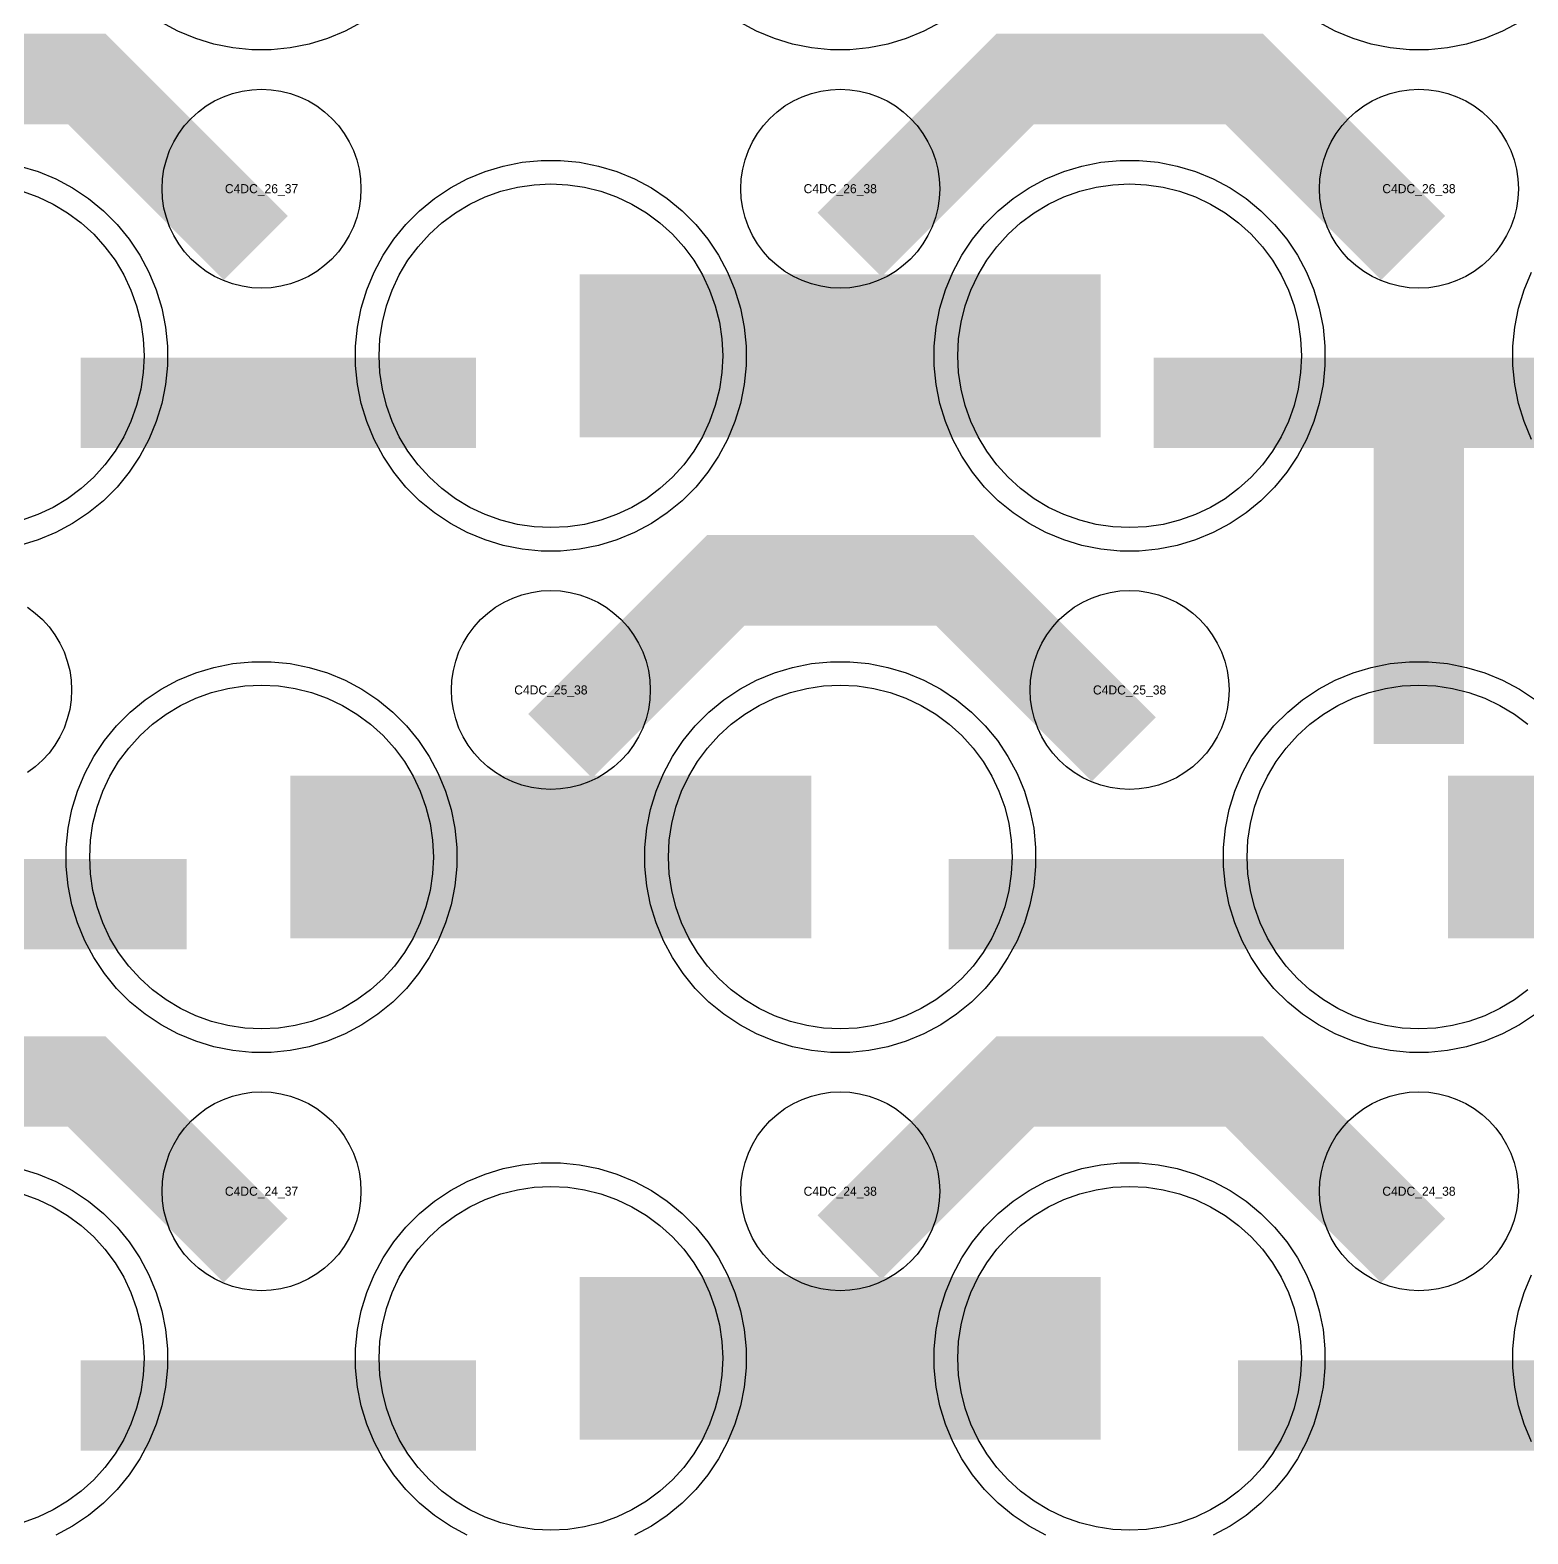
# Model space of a CAD drawing. Extents: x -11880 to 11880, y -14992 to 14992.
# Drawn here: x 16 to 430.1, y -11562.6 to -11146.9 of the extents above; entities that cross this region are included whole.
import ezdxf
from ezdxf.enums import TextEntityAlignment as Align

# ---------------------------------------------------------------- set-up
doc = ezdxf.new("R2010")
doc.units = 0
doc.header["$MEASUREMENT"] = 0
for name, color, linetype in [('GDS_775_DT_237', 138, 'CONTINUOUS'), ('RDL1_FS', 34, 'CONTINUOUS'), ('RDL_BS', 160, 'CONTINUOUS')]:
    doc.layers.add(name, color=color, linetype=linetype)

msp = doc.modelspace()

# ---------------------------------------------------------------- linework, layer by layer
at = {"layer": 'RDL1_FS', "color": 241, "true_color": 0xf7abae}
for points in [[(160, -11284.409), (155.343, -11284.18), (150.732, -11283.496), (146.209, -11282.364), (141.819, -11280.792), (137.605, -11278.8), (133.605, -11276.402), (129.86, -11273.624), (126.406, -11270.494), (123.276, -11267.04), (120.498, -11263.295), (118.1, -11259.295), (116.108, -11255.081), (114.536, -11250.691), (113.404, -11246.168), (112.72, -11241.557), (112.491, -11236.9), (112.72, -11232.243), (113.404, -11227.632), (114.536, -11223.109), (116.108, -11218.719), (118.1, -11214.505), (120.498, -11210.505), (123.276, -11206.76), (126.406, -11203.306), (129.86, -11200.176), (133.605, -11197.398), (137.605, -11195), (141.819, -11193.008), (146.209, -11191.436), (150.732, -11190.304), (155.343, -11189.62), (160, -11189.391), (164.657, -11189.62), (169.268, -11190.304), (173.791, -11191.436), (178.181, -11193.008), (182.395, -11195), (186.395, -11197.398), (190.14, -11200.176), (193.594, -11203.306), (196.724, -11206.76), (199.502, -11210.505), (201.9, -11214.505), (203.892, -11218.719), (205.464, -11223.109), (206.596, -11227.632), (207.28, -11232.243), (207.509, -11236.9), (207.28, -11241.557), (206.596, -11246.168), (205.464, -11250.691), (203.892, -11255.081), (201.9, -11259.295), (199.502, -11263.295), (196.724, -11267.04), (193.594, -11270.494), (190.14, -11273.624), (186.395, -11276.402), (182.395, -11278.8), (178.181, -11280.792), (173.791, -11282.364), (169.268, -11283.496), (164.657, -11284.18)], [(320, -11284.409), (315.343, -11284.18), (310.732, -11283.496), (306.209, -11282.364), (301.819, -11280.792), (297.605, -11278.8), (293.605, -11276.402), (289.86, -11273.624), (286.406, -11270.494), (283.276, -11267.04), (280.498, -11263.295), (278.1, -11259.295), (276.108, -11255.081), (274.536, -11250.691), (273.404, -11246.168), (272.72, -11241.557), (272.491, -11236.9), (272.72, -11232.243), (273.404, -11227.632), (274.536, -11223.109), (276.108, -11218.719), (278.1, -11214.505), (280.498, -11210.505), (283.276, -11206.76), (286.406, -11203.306), (289.86, -11200.176), (293.605, -11197.398), (297.605, -11195), (301.819, -11193.008), (306.209, -11191.436), (310.732, -11190.304), (315.343, -11189.62), (320, -11189.391), (324.657, -11189.62), (329.268, -11190.304), (333.791, -11191.436), (338.181, -11193.008), (342.395, -11195), (346.395, -11197.398), (350.14, -11200.176), (353.594, -11203.306), (356.724, -11206.76), (359.502, -11210.505), (361.9, -11214.505), (363.892, -11218.719), (365.464, -11223.109), (366.596, -11227.632), (367.28, -11232.243), (367.509, -11236.9), (367.28, -11241.557), (366.596, -11246.168), (365.464, -11250.691), (363.892, -11255.081), (361.9, -11259.295), (359.502, -11263.295), (356.724, -11267.04), (353.594, -11270.494), (350.14, -11273.624), (346.395, -11276.402), (342.395, -11278.8), (338.181, -11280.792), (333.791, -11282.364), (329.268, -11283.496), (324.657, -11284.18)], [(80, -11422.969), (75.343, -11422.74), (70.732, -11422.056), (66.209, -11420.924), (61.819, -11419.352), (57.605, -11417.36), (53.605, -11414.962), (49.86, -11412.184), (46.406, -11409.054), (43.276, -11405.6), (40.498, -11401.855), (38.1, -11397.855), (36.108, -11393.641), (34.536, -11389.251), (33.404, -11384.728), (32.72, -11380.117), (32.491, -11375.46), (32.72, -11370.803), (33.404, -11366.192), (34.536, -11361.669), (36.108, -11357.279), (38.1, -11353.065), (40.498, -11349.065), (43.276, -11345.32), (46.406, -11341.866), (49.86, -11338.736), (53.605, -11335.958), (57.605, -11333.56), (61.819, -11331.568), (66.209, -11329.996), (70.732, -11328.864), (75.343, -11328.18), (80, -11327.951), (84.657, -11328.18), (89.268, -11328.864), (93.791, -11329.996), (98.181, -11331.568), (102.395, -11333.56), (106.395, -11335.958), (110.14, -11338.736), (113.594, -11341.866), (116.724, -11345.32), (119.502, -11349.065), (121.9, -11353.065), (123.892, -11357.279), (125.464, -11361.669), (126.596, -11366.192), (127.28, -11370.803), (127.509, -11375.46), (127.28, -11380.117), (126.596, -11384.728), (125.464, -11389.251), (123.892, -11393.641), (121.9, -11397.855), (119.502, -11401.855), (116.724, -11405.6), (113.594, -11409.054), (110.14, -11412.184), (106.395, -11414.962), (102.395, -11417.36), (98.181, -11419.352), (93.791, -11420.924), (89.268, -11422.056), (84.657, -11422.74)], [(240, -11422.969), (235.343, -11422.74), (230.732, -11422.056), (226.209, -11420.924), (221.819, -11419.352), (217.605, -11417.36), (213.605, -11414.962), (209.86, -11412.184), (206.406, -11409.054), (203.276, -11405.6), (200.498, -11401.855), (198.1, -11397.855), (196.108, -11393.641), (194.536, -11389.251), (193.404, -11384.728), (192.72, -11380.117), (192.491, -11375.46), (192.72, -11370.803), (193.404, -11366.192), (194.536, -11361.669), (196.108, -11357.279), (198.1, -11353.065), (200.498, -11349.065), (203.276, -11345.32), (206.406, -11341.866), (209.86, -11338.736), (213.605, -11335.958), (217.605, -11333.56), (221.819, -11331.568), (226.209, -11329.996), (230.732, -11328.864), (235.343, -11328.18), (240, -11327.951), (244.657, -11328.18), (249.268, -11328.864), (253.791, -11329.996), (258.181, -11331.568), (262.395, -11333.56), (266.395, -11335.958), (270.14, -11338.736), (273.594, -11341.866), (276.724, -11345.32), (279.502, -11349.065), (281.9, -11353.065), (283.892, -11357.279), (285.464, -11361.669), (286.596, -11366.192), (287.28, -11370.803), (287.509, -11375.46), (287.28, -11380.117), (286.596, -11384.728), (285.464, -11389.251), (283.892, -11393.641), (281.9, -11397.855), (279.502, -11401.855), (276.724, -11405.6), (273.594, -11409.054), (270.14, -11412.184), (266.395, -11414.962), (262.395, -11417.36), (258.181, -11419.352), (253.791, -11420.924), (249.268, -11422.056), (244.657, -11422.74)]]:
    msp.add_lwpolyline(points, close=True, dxfattribs=at)
for points in [[(13.791, -11191.436), (18.181, -11193.008), (22.395, -11195), (26.395, -11197.398), (30.14, -11200.176), (33.594, -11203.306), (36.724, -11206.76), (39.502, -11210.505), (41.9, -11214.505), (43.892, -11218.719), (45.464, -11223.109), (46.596, -11227.632), (47.28, -11232.243), (47.509, -11236.9), (47.28, -11241.557), (46.596, -11246.168), (45.464, -11250.691), (43.892, -11255.081), (41.9, -11259.295), (39.502, -11263.295), (36.724, -11267.04), (33.594, -11270.494), (30.14, -11273.624), (26.395, -11276.402), (22.395, -11278.8), (18.181, -11280.792), (13.791, -11282.364)], [(430.14, -11412.184), (426.395, -11414.962), (422.395, -11417.36), (418.181, -11419.352), (413.791, -11420.924), (409.268, -11422.056), (404.657, -11422.74), (400, -11422.969), (395.343, -11422.74), (390.732, -11422.056), (386.209, -11420.924), (381.819, -11419.352), (377.605, -11417.36), (373.605, -11414.962), (369.86, -11412.184), (366.406, -11409.054), (363.276, -11405.6), (360.498, -11401.855), (358.1, -11397.855), (356.108, -11393.641), (354.536, -11389.251), (353.404, -11384.728), (352.72, -11380.117), (352.491, -11375.46), (352.72, -11370.803), (353.404, -11366.192), (354.536, -11361.669), (356.108, -11357.279), (358.1, -11353.065), (360.498, -11349.065), (363.276, -11345.32), (366.406, -11341.866), (369.86, -11338.736), (373.605, -11335.958), (377.605, -11333.56), (381.819, -11331.568), (386.209, -11329.996), (390.732, -11328.864), (395.343, -11328.18), (400, -11327.951), (404.657, -11328.18), (409.268, -11328.864), (413.791, -11329.996), (418.181, -11331.568), (422.395, -11333.56), (426.395, -11335.958), (430.14, -11338.736)]]:
    msp.add_lwpolyline(points, dxfattribs=at)
for points in [[(168.002, -11236.9, 45, 45, 0), (240.002, -11236.9, 45, 45, 0)], [(240.002, -11236.9, 45, 45, 0), (312.002, -11236.9, 45, 45, 0)], [(88.002, -11375.46, 45, 45, 0), (160.002, -11375.46, 45, 45, 0)], [(160.002, -11375.46, 45, 45, 0), (232.002, -11375.46, 45, 45, 0)], [(408.002, -11375.46, 45, 45, 0), (480.002, -11375.46, 45, 45, 0)]]:
    msp.add_lwpolyline(points, format="xyseb", dxfattribs=at)
at = {"layer": 'RDL1_FS'}
msp.add_lwpolyline([(13.791, -11468.561), (18.181, -11470.133), (22.395, -11472.125), (26.395, -11474.523), (30.14, -11477.301), (33.594, -11480.431), (36.724, -11483.885), (39.502, -11487.63), (41.9, -11491.63), (43.892, -11495.844), (45.464, -11500.234), (46.596, -11504.757), (47.28, -11509.368), (47.509, -11514.025), (47.28, -11518.682), (46.596, -11523.293), (45.464, -11527.816), (43.892, -11532.206), (41.9, -11536.42), (39.502, -11540.42), (36.724, -11544.165), (33.594, -11547.619), (30.14, -11550.749), (26.395, -11553.527), (22.395, -11555.925), (18.181, -11557.917), (13.791, -11559.489)], dxfattribs=at)
for points in [[(160, -11561.534), (155.343, -11561.305), (150.732, -11560.621), (146.209, -11559.489), (141.819, -11557.917), (137.605, -11555.925), (133.605, -11553.527), (129.86, -11550.749), (126.406, -11547.619), (123.276, -11544.165), (120.498, -11540.42), (118.1, -11536.42), (116.108, -11532.206), (114.536, -11527.816), (113.404, -11523.293), (112.72, -11518.682), (112.491, -11514.025), (112.72, -11509.368), (113.404, -11504.757), (114.536, -11500.234), (116.108, -11495.844), (118.1, -11491.63), (120.498, -11487.63), (123.276, -11483.885), (126.406, -11480.431), (129.86, -11477.301), (133.605, -11474.523), (137.605, -11472.125), (141.819, -11470.133), (146.209, -11468.561), (150.732, -11467.429), (155.343, -11466.745), (160, -11466.516), (164.657, -11466.745), (169.268, -11467.429), (173.791, -11468.561), (178.181, -11470.133), (182.395, -11472.125), (186.395, -11474.523), (190.14, -11477.301), (193.594, -11480.431), (196.724, -11483.885), (199.502, -11487.63), (201.9, -11491.63), (203.892, -11495.844), (205.464, -11500.234), (206.596, -11504.757), (207.28, -11509.368), (207.509, -11514.025), (207.28, -11518.682), (206.596, -11523.293), (205.464, -11527.816), (203.892, -11532.206), (201.9, -11536.42), (199.502, -11540.42), (196.724, -11544.165), (193.594, -11547.619), (190.14, -11550.749), (186.395, -11553.527), (182.395, -11555.925), (178.181, -11557.917), (173.791, -11559.489), (169.268, -11560.621), (164.657, -11561.305)], [(320, -11561.534), (315.343, -11561.305), (310.732, -11560.621), (306.209, -11559.489), (301.819, -11557.917), (297.605, -11555.925), (293.605, -11553.527), (289.86, -11550.749), (286.406, -11547.619), (283.276, -11544.165), (280.498, -11540.42), (278.1, -11536.42), (276.108, -11532.206), (274.536, -11527.816), (273.404, -11523.293), (272.72, -11518.682), (272.491, -11514.025), (272.72, -11509.368), (273.404, -11504.757), (274.536, -11500.234), (276.108, -11495.844), (278.1, -11491.63), (280.498, -11487.63), (283.276, -11483.885), (286.406, -11480.431), (289.86, -11477.301), (293.605, -11474.523), (297.605, -11472.125), (301.819, -11470.133), (306.209, -11468.561), (310.732, -11467.429), (315.343, -11466.745), (320, -11466.516), (324.657, -11466.745), (329.268, -11467.429), (333.791, -11468.561), (338.181, -11470.133), (342.395, -11472.125), (346.395, -11474.523), (350.14, -11477.301), (353.594, -11480.431), (356.724, -11483.885), (359.502, -11487.63), (361.9, -11491.63), (363.892, -11495.844), (365.464, -11500.234), (366.596, -11504.757), (367.28, -11509.368), (367.509, -11514.025), (367.28, -11518.682), (366.596, -11523.293), (365.464, -11527.816), (363.892, -11532.206), (361.9, -11536.42), (359.502, -11540.42), (356.724, -11544.165), (353.594, -11547.619), (350.14, -11550.749), (346.395, -11553.527), (342.395, -11555.925), (338.181, -11557.917), (333.791, -11559.489), (329.268, -11560.621), (324.657, -11561.305)]]:
    msp.add_lwpolyline(points, close=True, dxfattribs=at)
for points in [[(168.002, -11514.025, 45, 45, 0), (240.002, -11514.025, 45, 45, 0)], [(240.002, -11514.025, 45, 45, 0), (312.002, -11514.025, 45, 45, 0)]]:
    msp.add_lwpolyline(points, format="xyseb", dxfattribs=at)
at = {"layer": 'RDL_BS'}
for points in [[(78.401, -11207.113, 25, 25, 0), (31.687, -11160.399, 25, 25, 0), (1.929, -11160.399, 25, 25, 0)], [(242.562, -11206.214, 25, 25, 0), (288.377, -11160.399, 25, 25, 0), (321.93, -11160.399, 25, 25, 0)], [(398.401, -11207.113, 25, 25, 0), (351.687, -11160.399, 25, 25, 0), (321.929, -11160.399, 25, 25, 0)], [(400, -11267.862, 25, 25, 0), (400, -11313.482, 25, 25, 0)], [(162.562, -11344.774, 25, 25, 0), (208.377, -11298.959, 25, 25, 0), (241.93, -11298.959, 25, 25, 0)], [(318.401, -11345.673, 25, 25, 0), (271.687, -11298.959, 25, 25, 0), (241.929, -11298.959, 25, 25, 0)], [(78.401, -11484.238, 25, 25, 0), (31.687, -11437.524, 25, 25, 0), (1.929, -11437.524, 25, 25, 0)], [(242.562, -11483.339, 25, 25, 0), (288.377, -11437.524, 25, 25, 0), (321.93, -11437.524, 25, 25, 0)], [(398.401, -11484.238, 25, 25, 0), (351.687, -11437.524, 25, 25, 0), (321.929, -11437.524, 25, 25, 0)], [(30.016, -11527.038, 25, 25, 0), (139.281, -11527.038, 25, 25, 0)], [(350.016, -11527.038, 25, 25, 0), (459.281, -11527.038, 25, 25, 0)]]:
    msp.add_lwpolyline(points, format="xyseb", dxfattribs=at)
for points in [[(107.777, -11144.718), (103.115, -11147.21), (98.205, -11149.241), (93.165, -11150.772), (87.938, -11151.818), (82.644, -11152.335), (77.356, -11152.335), (72.062, -11151.818), (66.835, -11150.772), (61.795, -11149.241), (56.885, -11147.21), (52.223, -11144.718)], [(267.777, -11144.718), (263.115, -11147.21), (258.205, -11149.241), (253.165, -11150.772), (247.938, -11151.818), (242.644, -11152.335), (237.356, -11152.335), (232.062, -11151.818), (226.835, -11150.772), (221.795, -11149.241), (216.885, -11147.21), (212.223, -11144.718)], [(427.777, -11144.718), (423.115, -11147.21), (418.205, -11149.241), (413.165, -11150.772), (407.938, -11151.818), (402.644, -11152.335), (397.356, -11152.335), (392.062, -11151.818), (386.835, -11150.772), (381.795, -11149.241), (376.885, -11147.21), (372.223, -11144.718)], [(15.28, -11306.415), (17.443, -11308.018), (19.442, -11309.83), (21.254, -11311.829), (22.857, -11313.992), (24.25, -11316.316), (25.402, -11318.753), (26.309, -11321.288), (26.966, -11323.907), (27.362, -11326.579), (27.494, -11329.272), (27.362, -11331.965), (26.966, -11334.637), (26.309, -11337.256), (25.402, -11339.791), (24.25, -11342.228), (22.857, -11344.552), (21.254, -11346.715), (19.442, -11348.714), (17.443, -11350.526), (15.28, -11352.129)], [(136.885, -11562.9), (132.223, -11560.408), (127.809, -11557.461), (123.708, -11554.099), (119.926, -11550.317), (116.564, -11546.216), (113.617, -11541.802), (111.125, -11537.14), (109.094, -11532.23), (107.563, -11527.19), (106.517, -11521.963), (106, -11516.669), (106, -11511.381), (106.517, -11506.087), (107.563, -11500.86), (109.094, -11495.82), (111.125, -11490.91), (113.617, -11486.248), (116.564, -11481.834), (119.926, -11477.733), (123.708, -11473.951), (127.809, -11470.589), (132.223, -11467.642), (136.885, -11465.15), (141.795, -11463.119), (146.835, -11461.588), (152.062, -11460.542), (157.356, -11460.025), (162.644, -11460.025), (167.938, -11460.542), (173.165, -11461.588), (178.205, -11463.119), (183.115, -11465.15), (187.777, -11467.642), (192.191, -11470.589), (196.292, -11473.951), (200.074, -11477.733), (203.436, -11481.834), (206.383, -11486.248), (208.875, -11490.91), (210.906, -11495.82), (212.437, -11500.86), (213.483, -11506.087), (214, -11511.381), (214, -11516.669), (213.483, -11521.963), (212.437, -11527.19), (210.906, -11532.23), (208.875, -11537.14), (206.383, -11541.802), (203.436, -11546.216), (200.074, -11550.317), (196.292, -11554.099), (192.191, -11557.461), (187.777, -11560.408), (183.115, -11562.9)], [(296.885, -11562.9), (292.223, -11560.408), (287.809, -11557.461), (283.708, -11554.099), (279.926, -11550.317), (276.564, -11546.216), (273.617, -11541.802), (271.125, -11537.14), (269.094, -11532.23), (267.563, -11527.19), (266.517, -11521.963), (266, -11516.669), (266, -11511.381), (266.517, -11506.087), (267.563, -11500.86), (269.094, -11495.82), (271.125, -11490.91), (273.617, -11486.248), (276.564, -11481.834), (279.926, -11477.733), (283.708, -11473.951), (287.809, -11470.589), (292.223, -11467.642), (296.885, -11465.15), (301.795, -11463.119), (306.835, -11461.588), (312.062, -11460.542), (317.356, -11460.025), (322.644, -11460.025), (327.938, -11460.542), (333.165, -11461.588), (338.205, -11463.119), (343.115, -11465.15), (347.777, -11467.642), (352.191, -11470.589), (356.292, -11473.951), (360.074, -11477.733), (363.436, -11481.834), (366.383, -11486.248), (368.875, -11490.91), (370.906, -11495.82), (372.437, -11500.86), (373.483, -11506.087), (374, -11511.381), (374, -11516.669), (373.483, -11521.963), (372.437, -11527.19), (370.906, -11532.23), (368.875, -11537.14), (366.383, -11541.802), (363.436, -11546.216), (360.074, -11550.317), (356.292, -11554.099), (352.191, -11557.461), (347.777, -11560.408), (343.115, -11562.9)], [(13.165, -11461.588), (18.205, -11463.119), (23.115, -11465.15), (27.777, -11467.642), (32.191, -11470.589), (36.292, -11473.951), (40.074, -11477.733), (43.436, -11481.834), (46.383, -11486.248), (48.875, -11490.91), (50.906, -11495.82), (52.437, -11500.86), (53.483, -11506.087), (54, -11511.381), (54, -11516.669), (53.483, -11521.963), (52.437, -11527.19), (50.906, -11532.23), (48.875, -11537.14), (46.383, -11541.802), (43.436, -11546.216), (40.074, -11550.317), (36.292, -11554.099), (32.191, -11557.461), (27.777, -11560.408), (23.115, -11562.9)], [(431.125, -11537.14), (429.094, -11532.23), (427.563, -11527.19), (426.517, -11521.963), (426, -11516.669), (426, -11511.381), (426.517, -11506.087), (427.563, -11500.86), (429.094, -11495.82), (431.125, -11490.91)]]:
    msp.add_lwpolyline(points, dxfattribs=at)
for points in [[(80, -11218.206), (77.307, -11218.074), (74.635, -11217.678), (72.016, -11217.021), (69.481, -11216.114), (67.044, -11214.962), (64.72, -11213.569), (62.557, -11211.966), (60.558, -11210.154), (58.746, -11208.155), (57.143, -11205.992), (55.75, -11203.668), (54.598, -11201.231), (53.691, -11198.696), (53.034, -11196.077), (52.638, -11193.405), (52.506, -11190.712), (52.638, -11188.019), (53.034, -11185.347), (53.691, -11182.728), (54.598, -11180.193), (55.75, -11177.756), (57.143, -11175.432), (58.746, -11173.269), (60.558, -11171.27), (62.557, -11169.458), (64.72, -11167.855), (67.044, -11166.462), (69.481, -11165.31), (72.016, -11164.403), (74.635, -11163.746), (77.307, -11163.35), (80, -11163.218), (82.693, -11163.35), (85.365, -11163.746), (87.984, -11164.403), (90.519, -11165.31), (92.956, -11166.462), (95.28, -11167.855), (97.443, -11169.458), (99.442, -11171.27), (101.254, -11173.269), (102.857, -11175.432), (104.25, -11177.756), (105.402, -11180.193), (106.309, -11182.728), (106.966, -11185.347), (107.362, -11188.019), (107.494, -11190.712), (107.362, -11193.405), (106.966, -11196.077), (106.309, -11198.696), (105.402, -11201.231), (104.25, -11203.668), (102.857, -11205.992), (101.254, -11208.155), (99.442, -11210.154), (97.443, -11211.966), (95.28, -11213.569), (92.956, -11214.962), (90.519, -11216.114), (87.984, -11217.021), (85.365, -11217.678), (82.693, -11218.074)], [(240, -11218.206), (237.307, -11218.074), (234.635, -11217.678), (232.016, -11217.021), (229.481, -11216.114), (227.044, -11214.962), (224.72, -11213.569), (222.557, -11211.966), (220.558, -11210.154), (218.746, -11208.155), (217.143, -11205.992), (215.75, -11203.668), (214.598, -11201.231), (213.691, -11198.696), (213.034, -11196.077), (212.638, -11193.405), (212.506, -11190.712), (212.638, -11188.019), (213.034, -11185.347), (213.691, -11182.728), (214.598, -11180.193), (215.75, -11177.756), (217.143, -11175.432), (218.746, -11173.269), (220.558, -11171.27), (222.557, -11169.458), (224.72, -11167.855), (227.044, -11166.462), (229.481, -11165.31), (232.016, -11164.403), (234.635, -11163.746), (237.307, -11163.35), (240, -11163.218), (242.693, -11163.35), (245.365, -11163.746), (247.984, -11164.403), (250.519, -11165.31), (252.956, -11166.462), (255.28, -11167.855), (257.443, -11169.458), (259.442, -11171.27), (261.254, -11173.269), (262.857, -11175.432), (264.25, -11177.756), (265.402, -11180.193), (266.309, -11182.728), (266.966, -11185.347), (267.362, -11188.019), (267.494, -11190.712), (267.362, -11193.405), (266.966, -11196.077), (266.309, -11198.696), (265.402, -11201.231), (264.25, -11203.668), (262.857, -11205.992), (261.254, -11208.155), (259.442, -11210.154), (257.443, -11211.966), (255.28, -11213.569), (252.956, -11214.962), (250.519, -11216.114), (247.984, -11217.021), (245.365, -11217.678), (242.693, -11218.074)], [(400, -11218.206), (397.307, -11218.074), (394.635, -11217.678), (392.016, -11217.021), (389.481, -11216.114), (387.044, -11214.962), (384.72, -11213.569), (382.557, -11211.966), (380.558, -11210.154), (378.746, -11208.155), (377.143, -11205.992), (375.75, -11203.668), (374.598, -11201.231), (373.691, -11198.696), (373.034, -11196.077), (372.638, -11193.405), (372.506, -11190.712), (372.638, -11188.019), (373.034, -11185.347), (373.691, -11182.728), (374.598, -11180.193), (375.75, -11177.756), (377.143, -11175.432), (378.746, -11173.269), (380.558, -11171.27), (382.557, -11169.458), (384.72, -11167.855), (387.044, -11166.462), (389.481, -11165.31), (392.016, -11164.403), (394.635, -11163.746), (397.307, -11163.35), (400, -11163.218), (402.693, -11163.35), (405.365, -11163.746), (407.984, -11164.403), (410.519, -11165.31), (412.956, -11166.462), (415.28, -11167.855), (417.443, -11169.458), (419.442, -11171.27), (421.254, -11173.269), (422.857, -11175.432), (424.25, -11177.756), (425.402, -11180.193), (426.309, -11182.728), (426.966, -11185.347), (427.362, -11188.019), (427.494, -11190.712), (427.362, -11193.405), (426.966, -11196.077), (426.309, -11198.696), (425.402, -11201.231), (424.25, -11203.668), (422.857, -11205.992), (421.254, -11208.155), (419.442, -11210.154), (417.443, -11211.966), (415.28, -11213.569), (412.956, -11214.962), (410.519, -11216.114), (407.984, -11217.021), (405.365, -11217.678), (402.693, -11218.074)], [(160, -11356.766), (157.307, -11356.634), (154.635, -11356.238), (152.016, -11355.581), (149.481, -11354.674), (147.044, -11353.522), (144.72, -11352.129), (142.557, -11350.526), (140.558, -11348.714), (138.746, -11346.715), (137.143, -11344.552), (135.75, -11342.228), (134.598, -11339.791), (133.691, -11337.256), (133.034, -11334.637), (132.638, -11331.965), (132.506, -11329.272), (132.638, -11326.579), (133.034, -11323.907), (133.691, -11321.288), (134.598, -11318.753), (135.75, -11316.316), (137.143, -11313.992), (138.746, -11311.829), (140.558, -11309.83), (142.557, -11308.018), (144.72, -11306.415), (147.044, -11305.022), (149.481, -11303.87), (152.016, -11302.963), (154.635, -11302.306), (157.307, -11301.91), (160, -11301.778), (162.693, -11301.91), (165.365, -11302.306), (167.984, -11302.963), (170.519, -11303.87), (172.956, -11305.022), (175.28, -11306.415), (177.443, -11308.018), (179.442, -11309.83), (181.254, -11311.829), (182.857, -11313.992), (184.25, -11316.316), (185.402, -11318.753), (186.309, -11321.288), (186.966, -11323.907), (187.362, -11326.579), (187.494, -11329.272), (187.362, -11331.965), (186.966, -11334.637), (186.309, -11337.256), (185.402, -11339.791), (184.25, -11342.228), (182.857, -11344.552), (181.254, -11346.715), (179.442, -11348.714), (177.443, -11350.526), (175.28, -11352.129), (172.956, -11353.522), (170.519, -11354.674), (167.984, -11355.581), (165.365, -11356.238), (162.693, -11356.634)], [(320, -11356.766), (317.307, -11356.634), (314.635, -11356.238), (312.016, -11355.581), (309.481, -11354.674), (307.044, -11353.522), (304.72, -11352.129), (302.557, -11350.526), (300.558, -11348.714), (298.746, -11346.715), (297.143, -11344.552), (295.75, -11342.228), (294.598, -11339.791), (293.691, -11337.256), (293.034, -11334.637), (292.638, -11331.965), (292.506, -11329.272), (292.638, -11326.579), (293.034, -11323.907), (293.691, -11321.288), (294.598, -11318.753), (295.75, -11316.316), (297.143, -11313.992), (298.746, -11311.829), (300.558, -11309.83), (302.557, -11308.018), (304.72, -11306.415), (307.044, -11305.022), (309.481, -11303.87), (312.016, -11302.963), (314.635, -11302.306), (317.307, -11301.91), (320, -11301.778), (322.693, -11301.91), (325.365, -11302.306), (327.984, -11302.963), (330.519, -11303.87), (332.956, -11305.022), (335.28, -11306.415), (337.443, -11308.018), (339.442, -11309.83), (341.254, -11311.829), (342.857, -11313.992), (344.25, -11316.316), (345.402, -11318.753), (346.309, -11321.288), (346.966, -11323.907), (347.362, -11326.579), (347.494, -11329.272), (347.362, -11331.965), (346.966, -11334.637), (346.309, -11337.256), (345.402, -11339.791), (344.25, -11342.228), (342.857, -11344.552), (341.254, -11346.715), (339.442, -11348.714), (337.443, -11350.526), (335.28, -11352.129), (332.956, -11353.522), (330.519, -11354.674), (327.984, -11355.581), (325.365, -11356.238), (322.693, -11356.634)], [(80, -11495.331), (77.307, -11495.199), (74.635, -11494.803), (72.016, -11494.146), (69.481, -11493.239), (67.044, -11492.087), (64.72, -11490.694), (62.557, -11489.091), (60.558, -11487.279), (58.746, -11485.28), (57.143, -11483.117), (55.75, -11480.793), (54.598, -11478.356), (53.691, -11475.821), (53.034, -11473.202), (52.638, -11470.53), (52.506, -11467.837), (52.638, -11465.144), (53.034, -11462.472), (53.691, -11459.853), (54.598, -11457.318), (55.75, -11454.881), (57.143, -11452.557), (58.746, -11450.394), (60.558, -11448.395), (62.557, -11446.583), (64.72, -11444.98), (67.044, -11443.587), (69.481, -11442.435), (72.016, -11441.528), (74.635, -11440.871), (77.307, -11440.475), (80, -11440.343), (82.693, -11440.475), (85.365, -11440.871), (87.984, -11441.528), (90.519, -11442.435), (92.956, -11443.587), (95.28, -11444.98), (97.443, -11446.583), (99.442, -11448.395), (101.254, -11450.394), (102.857, -11452.557), (104.25, -11454.881), (105.402, -11457.318), (106.309, -11459.853), (106.966, -11462.472), (107.362, -11465.144), (107.494, -11467.837), (107.362, -11470.53), (106.966, -11473.202), (106.309, -11475.821), (105.402, -11478.356), (104.25, -11480.793), (102.857, -11483.117), (101.254, -11485.28), (99.442, -11487.279), (97.443, -11489.091), (95.28, -11490.694), (92.956, -11492.087), (90.519, -11493.239), (87.984, -11494.146), (85.365, -11494.803), (82.693, -11495.199)], [(240, -11495.331), (237.307, -11495.199), (234.635, -11494.803), (232.016, -11494.146), (229.481, -11493.239), (227.044, -11492.087), (224.72, -11490.694), (222.557, -11489.091), (220.558, -11487.279), (218.746, -11485.28), (217.143, -11483.117), (215.75, -11480.793), (214.598, -11478.356), (213.691, -11475.821), (213.034, -11473.202), (212.638, -11470.53), (212.506, -11467.837), (212.638, -11465.144), (213.034, -11462.472), (213.691, -11459.853), (214.598, -11457.318), (215.75, -11454.881), (217.143, -11452.557), (218.746, -11450.394), (220.558, -11448.395), (222.557, -11446.583), (224.72, -11444.98), (227.044, -11443.587), (229.481, -11442.435), (232.016, -11441.528), (234.635, -11440.871), (237.307, -11440.475), (240, -11440.343), (242.693, -11440.475), (245.365, -11440.871), (247.984, -11441.528), (250.519, -11442.435), (252.956, -11443.587), (255.28, -11444.98), (257.443, -11446.583), (259.442, -11448.395), (261.254, -11450.394), (262.857, -11452.557), (264.25, -11454.881), (265.402, -11457.318), (266.309, -11459.853), (266.966, -11462.472), (267.362, -11465.144), (267.494, -11467.837), (267.362, -11470.53), (266.966, -11473.202), (266.309, -11475.821), (265.402, -11478.356), (264.25, -11480.793), (262.857, -11483.117), (261.254, -11485.28), (259.442, -11487.279), (257.443, -11489.091), (255.28, -11490.694), (252.956, -11492.087), (250.519, -11493.239), (247.984, -11494.146), (245.365, -11494.803), (242.693, -11495.199)], [(400, -11495.331), (397.307, -11495.199), (394.635, -11494.803), (392.016, -11494.146), (389.481, -11493.239), (387.044, -11492.087), (384.72, -11490.694), (382.557, -11489.091), (380.558, -11487.279), (378.746, -11485.28), (377.143, -11483.117), (375.75, -11480.793), (374.598, -11478.356), (373.691, -11475.821), (373.034, -11473.202), (372.638, -11470.53), (372.506, -11467.837), (372.638, -11465.144), (373.034, -11462.472), (373.691, -11459.853), (374.598, -11457.318), (375.75, -11454.881), (377.143, -11452.557), (378.746, -11450.394), (380.558, -11448.395), (382.557, -11446.583), (384.72, -11444.98), (387.044, -11443.587), (389.481, -11442.435), (392.016, -11441.528), (394.635, -11440.871), (397.307, -11440.475), (400, -11440.343), (402.693, -11440.475), (405.365, -11440.871), (407.984, -11441.528), (410.519, -11442.435), (412.956, -11443.587), (415.28, -11444.98), (417.443, -11446.583), (419.442, -11448.395), (421.254, -11450.394), (422.857, -11452.557), (424.25, -11454.881), (425.402, -11457.318), (426.309, -11459.853), (426.966, -11462.472), (427.362, -11465.144), (427.494, -11467.837), (427.362, -11470.53), (426.966, -11473.202), (426.309, -11475.821), (425.402, -11478.356), (424.25, -11480.793), (422.857, -11483.117), (421.254, -11485.28), (419.442, -11487.279), (417.443, -11489.091), (415.28, -11490.694), (412.956, -11492.087), (410.519, -11493.239), (407.984, -11494.146), (405.365, -11494.803), (402.693, -11495.199)]]:
    msp.add_lwpolyline(points, close=True, dxfattribs=at)
at = {"layer": 'RDL_BS', "color": 241, "true_color": 0xf7abae}
for points in [[(13.165, -11184.463), (18.205, -11185.994), (23.115, -11188.025), (27.777, -11190.517), (32.191, -11193.464), (36.292, -11196.826), (40.074, -11200.608), (43.436, -11204.709), (46.383, -11209.123), (48.875, -11213.785), (50.906, -11218.695), (52.437, -11223.735), (53.483, -11228.962), (54, -11234.256), (54, -11239.544), (53.483, -11244.838), (52.437, -11250.065), (50.906, -11255.105), (48.875, -11260.015), (46.383, -11264.677), (43.436, -11269.091), (40.074, -11273.192), (36.292, -11276.974), (32.191, -11280.336), (27.777, -11283.283), (23.115, -11285.775), (18.205, -11287.806), (13.165, -11289.337)], [(431.125, -11260.015), (429.094, -11255.105), (427.563, -11250.065), (426.517, -11244.838), (426, -11239.544), (426, -11234.256), (426.517, -11228.962), (427.563, -11223.735), (429.094, -11218.695), (431.125, -11213.785)], [(432.191, -11418.896), (427.777, -11421.843), (423.115, -11424.335), (418.205, -11426.366), (413.165, -11427.897), (407.938, -11428.943), (402.644, -11429.46), (397.356, -11429.46), (392.062, -11428.943), (386.835, -11427.897), (381.795, -11426.366), (376.885, -11424.335), (372.223, -11421.843), (367.809, -11418.896), (363.708, -11415.534), (359.926, -11411.752), (356.564, -11407.651), (353.617, -11403.237), (351.125, -11398.575), (349.094, -11393.665), (347.563, -11388.625), (346.517, -11383.398), (346, -11378.104), (346, -11372.816), (346.517, -11367.522), (347.563, -11362.295), (349.094, -11357.255), (351.125, -11352.345), (353.617, -11347.683), (356.564, -11343.269), (359.926, -11339.168), (363.708, -11335.386), (367.809, -11332.024), (372.223, -11329.077), (376.885, -11326.585), (381.795, -11324.554), (386.835, -11323.023), (392.062, -11321.977), (397.356, -11321.46), (402.644, -11321.46), (407.938, -11321.977), (413.165, -11323.023), (418.205, -11324.554), (423.115, -11326.585), (427.777, -11329.077), (432.191, -11332.024)]]:
    msp.add_lwpolyline(points, dxfattribs=at)
for points in [[(157.356, -11290.9), (152.062, -11290.383), (146.835, -11289.337), (141.795, -11287.806), (136.885, -11285.775), (132.223, -11283.283), (127.809, -11280.336), (123.708, -11276.974), (119.926, -11273.192), (116.564, -11269.091), (113.617, -11264.677), (111.125, -11260.015), (109.094, -11255.105), (107.563, -11250.065), (106.517, -11244.838), (106, -11239.544), (106, -11234.256), (106.517, -11228.962), (107.563, -11223.735), (109.094, -11218.695), (111.125, -11213.785), (113.617, -11209.123), (116.564, -11204.709), (119.926, -11200.608), (123.708, -11196.826), (127.809, -11193.464), (132.223, -11190.517), (136.885, -11188.025), (141.795, -11185.994), (146.835, -11184.463), (152.062, -11183.417), (157.356, -11182.9), (162.644, -11182.9), (167.938, -11183.417), (173.165, -11184.463), (178.205, -11185.994), (183.115, -11188.025), (187.777, -11190.517), (192.191, -11193.464), (196.292, -11196.826), (200.074, -11200.608), (203.436, -11204.709), (206.383, -11209.123), (208.875, -11213.785), (210.906, -11218.695), (212.437, -11223.735), (213.483, -11228.962), (214, -11234.256), (214, -11239.544), (213.483, -11244.838), (212.437, -11250.065), (210.906, -11255.105), (208.875, -11260.015), (206.383, -11264.677), (203.436, -11269.091), (200.074, -11273.192), (196.292, -11276.974), (192.191, -11280.336), (187.777, -11283.283), (183.115, -11285.775), (178.205, -11287.806), (173.165, -11289.337), (167.938, -11290.383), (162.644, -11290.9)], [(317.356, -11290.9), (312.062, -11290.383), (306.835, -11289.337), (301.795, -11287.806), (296.885, -11285.775), (292.223, -11283.283), (287.809, -11280.336), (283.708, -11276.974), (279.926, -11273.192), (276.564, -11269.091), (273.617, -11264.677), (271.125, -11260.015), (269.094, -11255.105), (267.563, -11250.065), (266.517, -11244.838), (266, -11239.544), (266, -11234.256), (266.517, -11228.962), (267.563, -11223.735), (269.094, -11218.695), (271.125, -11213.785), (273.617, -11209.123), (276.564, -11204.709), (279.926, -11200.608), (283.708, -11196.826), (287.809, -11193.464), (292.223, -11190.517), (296.885, -11188.025), (301.795, -11185.994), (306.835, -11184.463), (312.062, -11183.417), (317.356, -11182.9), (322.644, -11182.9), (327.938, -11183.417), (333.165, -11184.463), (338.205, -11185.994), (343.115, -11188.025), (347.777, -11190.517), (352.191, -11193.464), (356.292, -11196.826), (360.074, -11200.608), (363.436, -11204.709), (366.383, -11209.123), (368.875, -11213.785), (370.906, -11218.695), (372.437, -11223.735), (373.483, -11228.962), (374, -11234.256), (374, -11239.544), (373.483, -11244.838), (372.437, -11250.065), (370.906, -11255.105), (368.875, -11260.015), (366.383, -11264.677), (363.436, -11269.091), (360.074, -11273.192), (356.292, -11276.974), (352.191, -11280.336), (347.777, -11283.283), (343.115, -11285.775), (338.205, -11287.806), (333.165, -11289.337), (327.938, -11290.383), (322.644, -11290.9)], [(77.356, -11429.46), (72.062, -11428.943), (66.835, -11427.897), (61.795, -11426.366), (56.885, -11424.335), (52.223, -11421.843), (47.809, -11418.896), (43.708, -11415.534), (39.926, -11411.752), (36.564, -11407.651), (33.617, -11403.237), (31.125, -11398.575), (29.094, -11393.665), (27.563, -11388.625), (26.517, -11383.398), (26, -11378.104), (26, -11372.816), (26.517, -11367.522), (27.563, -11362.295), (29.094, -11357.255), (31.125, -11352.345), (33.617, -11347.683), (36.564, -11343.269), (39.926, -11339.168), (43.708, -11335.386), (47.809, -11332.024), (52.223, -11329.077), (56.885, -11326.585), (61.795, -11324.554), (66.835, -11323.023), (72.062, -11321.977), (77.356, -11321.46), (82.644, -11321.46), (87.938, -11321.977), (93.165, -11323.023), (98.205, -11324.554), (103.115, -11326.585), (107.777, -11329.077), (112.191, -11332.024), (116.292, -11335.386), (120.074, -11339.168), (123.436, -11343.269), (126.383, -11347.683), (128.875, -11352.345), (130.906, -11357.255), (132.437, -11362.295), (133.483, -11367.522), (134, -11372.816), (134, -11378.104), (133.483, -11383.398), (132.437, -11388.625), (130.906, -11393.665), (128.875, -11398.575), (126.383, -11403.237), (123.436, -11407.651), (120.074, -11411.752), (116.292, -11415.534), (112.191, -11418.896), (107.777, -11421.843), (103.115, -11424.335), (98.205, -11426.366), (93.165, -11427.897), (87.938, -11428.943), (82.644, -11429.46)], [(237.356, -11429.46), (232.062, -11428.943), (226.835, -11427.897), (221.795, -11426.366), (216.885, -11424.335), (212.223, -11421.843), (207.809, -11418.896), (203.708, -11415.534), (199.926, -11411.752), (196.564, -11407.651), (193.617, -11403.237), (191.125, -11398.575), (189.094, -11393.665), (187.563, -11388.625), (186.517, -11383.398), (186, -11378.104), (186, -11372.816), (186.517, -11367.522), (187.563, -11362.295), (189.094, -11357.255), (191.125, -11352.345), (193.617, -11347.683), (196.564, -11343.269), (199.926, -11339.168), (203.708, -11335.386), (207.809, -11332.024), (212.223, -11329.077), (216.885, -11326.585), (221.795, -11324.554), (226.835, -11323.023), (232.062, -11321.977), (237.356, -11321.46), (242.644, -11321.46), (247.938, -11321.977), (253.165, -11323.023), (258.205, -11324.554), (263.115, -11326.585), (267.777, -11329.077), (272.191, -11332.024), (276.292, -11335.386), (280.074, -11339.168), (283.436, -11343.269), (286.383, -11347.683), (288.875, -11352.345), (290.906, -11357.255), (292.437, -11362.295), (293.483, -11367.522), (294, -11372.816), (294, -11378.104), (293.483, -11383.398), (292.437, -11388.625), (290.906, -11393.665), (288.875, -11398.575), (286.383, -11403.237), (283.436, -11407.651), (280.074, -11411.752), (276.292, -11415.534), (272.191, -11418.896), (267.777, -11421.843), (263.115, -11424.335), (258.205, -11426.366), (253.165, -11427.897), (247.938, -11428.943), (242.644, -11429.46)]]:
    msp.add_lwpolyline(points, close=True, dxfattribs=at)
for points in [[(400, -11344.17, 25, 25, 0), (400, -11237.393, 25, 25, 0)], [(30.016, -11249.913, 25, 25, 0), (139.281, -11249.913, 25, 25, 0)], [(412.5, -11249.893, 25, 25, 0), (326.667, -11249.893, 25, 25, 0)], [(372.944, -11249.893, 25, 25, 0), (331.74, -11249.893, 25, 25, 0)], [(350.016, -11249.913, 25, 25, 0), (459.281, -11249.913, 25, 25, 0)], [(-49.984, -11388.473, 25, 25, 0), (59.281, -11388.473, 25, 25, 0)], [(270.016, -11388.473, 25, 25, 0), (379.281, -11388.473, 25, 25, 0)]]:
    msp.add_lwpolyline(points, format="xyseb", dxfattribs=at)

# ---------------------------------------------------------------- texts
at = {"layer": 'GDS_775_DT_237'}
for s, p in [('C4DC_26_37', (80, -11190.712)), ('C4DC_26_37', (80, -11190.712)), ('C4DC_26_38', (240, -11190.712)), ('C4DC_26_38', (240, -11190.712)), ('C4DC_26_38', (400, -11190.712)), ('C4DC_26_38', (400, -11190.712)), ('C4DC_25_38', (160, -11329.272)), ('C4DC_25_38', (160, -11329.272)), ('C4DC_25_38', (320, -11329.272)), ('C4DC_25_38', (320, -11329.272)), ('C4DC_24_37', (80, -11467.837)), ('C4DC_24_37', (80, -11467.837)), ('C4DC_24_38', (240, -11467.837)), ('C4DC_24_38', (240, -11467.837)), ('C4DC_24_38', (400, -11467.837)), ('C4DC_24_38', (400, -11467.837))]:
    msp.add_text(s, height=2.5, dxfattribs=at).set_placement(p, align=Align.MIDDLE_CENTER)

doc.saveas('drawing.dxf')
